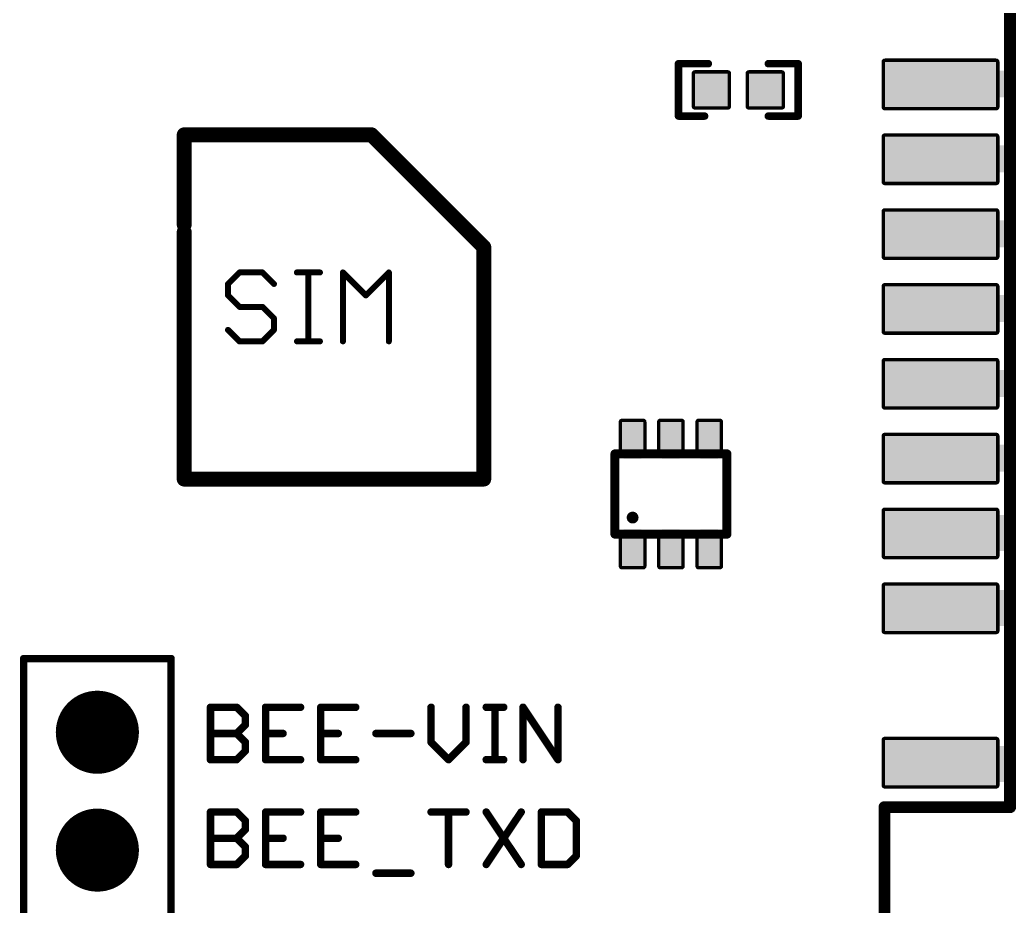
# Model space of a CAD drawing. Extents: x -15 to 107, y -79 to 1.
# Drawn here: x 60.21 to 77.1, y -34.81 to -19.77 of the extents above; entities that cross this region are included whole.
import ezdxf

# ---------------------------------------------------------------- set-up
doc = ezdxf.new("R2010")
doc.units = 0
for name, color, linetype in [('17', 82, 'CONTINUOUS'), ('21', 253, 'CONTINUOUS'), ('29', 82, 'CONTINUOUS'), ('51', 253, 'CONTINUOUS')]:
    doc.layers.add(name, color=color, linetype=linetype)

# ---------------------------------------------------------------- blocks, each defined once
blk = doc.blocks.new('ROUNDP')
at = {"const_width": 0.5}
blk.add_lwpolyline([(0, -0.25, 1), (0, 0.25, 1), (0, -0.25)], format="xyb", dxfattribs=at)
blk = doc.blocks.new('RECT107290X107290R17')
at = {"const_width": 0.057}
blk.add_lwpolyline([(0.3068, -0.2783), (0.3068, 0.2783, 0.4142), (0.2783, 0.3068), (-0.2783, 0.3068, 0.4142), (-0.3068, 0.2783), (-0.3068, -0.2783, 0.4142), (-0.2783, -0.3068), (0.2783, -0.3068, 0.4142)], format="xyb", close=True, dxfattribs=at)
blk.add_solid([(-0.2925, -0.2925), (0.2925, -0.2925), (-0.2925, 0.2925), (0.2925, 0.2925)])
blk = doc.blocks.new('RECT')
blk.add_solid([(-0.5, -0.5), (0.5, -0.5), (-0.5, 0.5), (0.5, 0.5)])
blk = doc.blocks.new('RECT320256X140800R13')
at = {"const_width": 0.0572}
blk.add_lwpolyline([(0.9722, -0.3828), (0.9722, 0.3828, 0.4142), (0.9436, 0.4114), (-0.9436, 0.4114, 0.4142), (-0.9722, 0.3828), (-0.9722, -0.3828, 0.4142), (-0.9436, -0.4114), (0.9436, -0.4114, 0.4142)], format="xyb", close=True, dxfattribs=at)
blk.add_solid([(-0.9579, -0.3971), (0.9579, -0.3971), (-0.9579, 0.3971), (0.9579, 0.3971)])
blk = doc.blocks.new('RECT75328X105600R24')
at = {"const_width": 0.0565}
blk.add_lwpolyline([(0.2072, -0.2735), (0.2072, 0.2735, 0.4142), (0.1789, 0.3018), (-0.1789, 0.3018, 0.4142), (-0.2072, 0.2735), (-0.2072, -0.2735, 0.4142), (-0.1789, -0.3018), (0.1789, -0.3018, 0.4142)], format="xyb", close=True, dxfattribs=at)
blk.add_solid([(-0.193, -0.2876), (0.193, -0.2876), (-0.193, 0.2876), (0.193, 0.2876)])

msp = doc.modelspace()

# ---------------------------------------------------------------- linework, layer by layer
at = {"layer": '21'}
for points, const_width in [([(76.999, -33.127), (76.999, -19.377)], 0.2032), ([(71.882, -20.5105), (71.374, -20.5105)], 0.127), ([(71.374, -20.5105), (71.374, -21.3995)], 0.127), ([(72.898, -20.5105), (73.406, -20.5105)], 0.127), ([(73.406, -20.5105), (73.406, -21.3995)], 0.127), ([(71.374, -21.3995), (71.8185, -21.3995)], 0.127), ([(73.406, -21.3995), (72.898, -21.3995)], 0.127), ([(62.992, -23.241), (62.992, -21.717)], 0.254), ([(62.992, -21.717), (66.167, -21.717)], 0.254), ([(66.167, -21.717), (68.072, -23.622)], 0.254), ([(62.992, -23.368), (62.992, -27.559)], 0.254), ([(68.072, -23.622), (68.072, -27.559)], 0.254), ([(70.297, -28.494), (70.297, -27.132)], 0.1524), ([(72.197, -27.132), (72.197, -28.494)], 0.1524), ([(62.992, -27.559), (68.072, -27.559)], 0.254), ([(60.2688, -30.6059), (62.7688, -30.6059)], 0.127), ([(60.2688, -51.1059), (60.2688, -30.6059)], 0.127), ([(62.7688, -30.6059), (62.7688, -51.1059)], 0.127), ([(63.4365, -32.3215), (63.4365, -31.4317)], 0.127), ([(63.4365, -31.4317), (63.8814, -31.4317)], 0.127), ([(63.8814, -31.4317), (64.0297, -31.58)], 0.127), ([(64.9652, -31.4317), (64.372, -31.4317)], 0.127), ([(64.372, -31.4317), (64.372, -32.3215)], 0.127), ([(65.9007, -31.4317), (65.3075, -31.4317)], 0.127), ([(65.3075, -31.4317), (65.3075, -32.3215)], 0.127), ([(67.1786, -31.4317), (67.1786, -32.0249)], 0.127), ([(67.7717, -32.0249), (67.7717, -31.4317)], 0.127), ([(68.1141, -31.4317), (68.4107, -31.4317)], 0.127), ([(68.2624, -32.3215), (68.2624, -31.4317)], 0.127), ([(68.7378, -32.3215), (68.7378, -31.4317)], 0.127), ([(68.7378, -31.4317), (69.3309, -32.3215)], 0.127), ([(69.3309, -32.3215), (69.3309, -31.4317)], 0.127), ([(64.0297, -31.58), (64.0297, -31.7283)], 0.127), ([(64.0297, -31.7283), (63.8814, -31.8766)], 0.127), ([(63.4365, -31.8766), (63.8814, -31.8766)], 0.127), ([(63.8814, -31.8766), (64.0297, -32.0249)], 0.127), ([(64.372, -31.8766), (64.6686, -31.8766)], 0.127), ([(65.3075, -31.8766), (65.6041, -31.8766)], 0.127), ([(66.2431, -31.8766), (66.8362, -31.8766)], 0.127), ([(64.0297, -32.0249), (64.0297, -32.1732)], 0.127), ([(67.1786, -32.0249), (67.4752, -32.3215)], 0.127), ([(67.4752, -32.3215), (67.7717, -32.0249)], 0.127), ([(63.8814, -32.3215), (63.4365, -32.3215)], 0.127), ([(64.0297, -32.1732), (63.8814, -32.3215)], 0.127), ([(64.372, -32.3215), (64.9652, -32.3215)], 0.127), ([(65.3075, -32.3215), (65.9007, -32.3215)], 0.127), ([(68.1141, -32.3215), (68.4107, -32.3215)], 0.127), ([(74.869, -35.812), (74.869, -33.127)], 0.2032), ([(74.869, -33.127), (76.999, -33.127)], 0.2032), ([(63.4365, -34.0995), (63.4365, -33.2097)], 0.127), ([(63.4365, -33.2097), (63.8814, -33.2097)], 0.127), ([(63.8814, -33.2097), (64.0297, -33.358)], 0.127), ([(64.9652, -33.2097), (64.372, -33.2097)], 0.127), ([(64.372, -33.2097), (64.372, -34.0995)], 0.127), ([(65.9007, -33.2097), (65.3075, -33.2097)], 0.127), ([(65.3075, -33.2097), (65.3075, -34.0995)], 0.127), ([(67.1786, -33.2097), (67.7717, -33.2097)], 0.127), ([(67.4752, -34.0995), (67.4752, -33.2097)], 0.127), ([(68.1141, -33.2097), (68.7073, -34.0995)], 0.127), ([(68.7073, -33.2097), (68.1141, -34.0995)], 0.127), ([(69.0496, -33.2097), (69.0496, -34.0995)], 0.127), ([(69.4945, -33.2097), (69.0496, -33.2097)], 0.127), ([(69.6428, -33.358), (69.4945, -33.2097)], 0.127), ([(64.0297, -33.5063), (63.8814, -33.6546)], 0.127), ([(64.0297, -33.358), (64.0297, -33.5063)], 0.127), ([(69.6428, -33.9512), (69.6428, -33.358)], 0.127), ([(63.4365, -33.6546), (63.8814, -33.6546)], 0.127), ([(63.8814, -33.6546), (64.0297, -33.8029)], 0.127), ([(64.372, -33.6546), (64.6686, -33.6546)], 0.127), ([(65.3075, -33.6546), (65.6041, -33.6546)], 0.127), ([(64.0297, -33.8029), (64.0297, -33.9512)], 0.127), ([(64.0297, -33.9512), (63.8814, -34.0995)], 0.127), ([(69.4945, -34.0995), (69.6428, -33.9512)], 0.127), ([(63.8814, -34.0995), (63.4365, -34.0995)], 0.127), ([(64.372, -34.0995), (64.9652, -34.0995)], 0.127), ([(65.3075, -34.0995), (65.9007, -34.0995)], 0.127), ([(69.0496, -34.0995), (69.4945, -34.0995)], 0.127), ([(66.2431, -34.2478), (66.8362, -34.2478)], 0.127)]:
    msp.add_lwpolyline(points, dxfattribs=dict(at, const_width=const_width))
for points, const_width in [([(71.4058, -20.5105, 1), (71.3423, -20.5105)], 0.0635), ([(71.374, -20.4788, 1), (71.374, -20.5422)], 0.0635), ([(71.882, -20.5422, 1), (71.882, -20.4788)], 0.0635), ([(72.898, -20.4788, 1), (72.898, -20.5422)], 0.0635), ([(73.4378, -20.5105, 1), (73.3743, -20.5105)], 0.0635), ([(73.406, -20.5422, 1), (73.406, -20.4788)], 0.0635), ([(71.374, -21.3678, 1), (71.374, -21.4312)], 0.0635), ([(71.3423, -21.3995, 1), (71.4058, -21.3995)], 0.0635), ([(71.8185, -21.4312, 1), (71.8185, -21.3678)], 0.0635), ([(72.898, -21.3678, 1), (72.898, -21.4312)], 0.0635), ([(73.3743, -21.3995, 1), (73.4378, -21.3995)], 0.0635), ([(73.406, -21.4312, 1), (73.406, -21.3678)], 0.0635), ([(63.0555, -21.717, 1), (62.9285, -21.717)], 0.127), ([(62.992, -21.6535, 1), (62.992, -21.7805)], 0.127), ([(66.2119, -21.6721, 1), (66.1221, -21.7619)], 0.127), ([(66.167, -21.7805, 1), (66.167, -21.6535)], 0.127), ([(62.9285, -23.241, 1), (63.0555, -23.241)], 0.127), ([(63.0555, -23.368, 1), (62.9285, -23.368)], 0.127), ([(68.1355, -23.622, 1), (68.0085, -23.622)], 0.127), ([(68.0271, -23.6669, 1), (68.1169, -23.5771)], 0.127), ([(70.3351, -27.132, 1), (70.2589, -27.132)], 0.0762), ([(72.2351, -27.132, 1), (72.1589, -27.132)], 0.0762), ([(62.992, -27.4955, 1), (62.992, -27.6225)], 0.127), ([(62.9285, -27.559, 1), (63.0555, -27.559)], 0.127), ([(68.0085, -27.559, 1), (68.1355, -27.559)], 0.127), ([(68.072, -27.6225, 1), (68.072, -27.4955)], 0.127), ([(70.597, -28.263, 1), (70.597, -28.163, 1), (70.597, -28.263)], 0.1), ([(70.2589, -28.494, 1), (70.3351, -28.494)], 0.0762), ([(72.1589, -28.494, 1), (72.2351, -28.494)], 0.0762), ([(60.3006, -30.6059, 1), (60.2371, -30.6059)], 0.0635), ([(60.2688, -30.5742, 1), (60.2688, -30.6377)], 0.0635), ([(62.8006, -30.6059, 1), (62.7371, -30.6059)], 0.0635), ([(62.7688, -30.6377, 1), (62.7688, -30.5742)], 0.0635), ([(63.4683, -31.4317, 1), (63.4047, -31.4317)], 0.0635), ([(63.4365, -31.4, 1), (63.4365, -31.4635)], 0.0635), ([(63.9038, -31.4093, 1), (63.8589, -31.4542)], 0.0635), ([(63.8814, -31.4635, 1), (63.8814, -31.4)], 0.0635), ([(64.372, -31.4, 1), (64.372, -31.4635)], 0.0635), ([(64.4038, -31.4317, 1), (64.3403, -31.4317)], 0.0635), ([(64.9652, -31.4635, 1), (64.9652, -31.4)], 0.0635), ([(65.3075, -31.4, 1), (65.3075, -31.4635)], 0.0635), ([(65.3393, -31.4317, 1), (65.2758, -31.4317)], 0.0635), ([(65.9007, -31.4635, 1), (65.9007, -31.4)], 0.0635), ([(67.2103, -31.4317, 1), (67.1468, -31.4317)], 0.0635), ([(67.8035, -31.4317, 1), (67.74, -31.4317)], 0.0635), ([(68.1141, -31.4, 1), (68.1141, -31.4635)], 0.0635), ([(68.2941, -31.4317, 1), (68.2306, -31.4317)], 0.0635), ([(68.4107, -31.4635, 1), (68.4107, -31.4)], 0.0635), ([(68.7695, -31.4317, 1), (68.706, -31.4317)], 0.0635), ([(68.7642, -31.4141, 1), (68.7114, -31.4494)], 0.0635), ([(69.3627, -31.4317, 1), (69.2992, -31.4317)], 0.0635), ([(64.0614, -31.58, 1), (63.9979, -31.58)], 0.0635), ([(64.0072, -31.6025, 1), (64.0521, -31.5576)], 0.0635), ([(63.9979, -31.7283, 1), (64.0614, -31.7283)], 0.0635), ([(64.0521, -31.7508, 1), (64.0072, -31.7059)], 0.0635), ([(63.4365, -31.8449, 1), (63.4365, -31.9084)], 0.0635), ([(63.9038, -31.8542, 1), (63.8589, -31.8991)], 0.0635), ([(63.8589, -31.8542, 1), (63.9038, -31.8991)], 0.0635), ([(63.8814, -31.9084, 1), (63.8814, -31.8449)], 0.0635), ([(64.372, -31.8449, 1), (64.372, -31.9084)], 0.0635), ([(64.6686, -31.9084, 1), (64.6686, -31.8449)], 0.0635), ([(65.3075, -31.8449, 1), (65.3075, -31.9084)], 0.0635), ([(65.6041, -31.9084, 1), (65.6041, -31.8449)], 0.0635), ([(66.2431, -31.8449, 1), (66.2431, -31.9084)], 0.0635), ([(66.8362, -31.9084, 1), (66.8362, -31.8449)], 0.0635), ([(64.0614, -32.0249, 1), (63.9979, -32.0249)], 0.0635), ([(64.0072, -32.0474, 1), (64.0521, -32.0025)], 0.0635), ([(67.1468, -32.0249, 1), (67.2103, -32.0249)], 0.0635), ([(67.201, -32.0025, 1), (67.1561, -32.0474)], 0.0635), ([(67.74, -32.0249, 1), (67.8035, -32.0249)], 0.0635), ([(67.7942, -32.0474, 1), (67.7493, -32.0025)], 0.0635), ([(63.4365, -32.2897, 1), (63.4365, -32.3533)], 0.0635), ([(63.8589, -32.299, 1), (63.9038, -32.344)], 0.0635), ([(63.8814, -32.3533, 1), (63.8814, -32.2897)], 0.0635), ([(63.9979, -32.1732, 1), (64.0614, -32.1732)], 0.0635), ([(64.0521, -32.1957, 1), (64.0072, -32.1508)], 0.0635), ([(64.372, -32.2897, 1), (64.372, -32.3533)], 0.0635), ([(64.9652, -32.3533, 1), (64.9652, -32.2897)], 0.0635), ([(65.3075, -32.2897, 1), (65.3075, -32.3533)], 0.0635), ([(65.9007, -32.3533, 1), (65.9007, -32.2897)], 0.0635), ([(67.4527, -32.299, 1), (67.4976, -32.344)], 0.0635), ([(67.4527, -32.344, 1), (67.4976, -32.299)], 0.0635), ([(68.1141, -32.2897, 1), (68.1141, -32.3533)], 0.0635), ([(68.4107, -32.3533, 1), (68.4107, -32.2897)], 0.0635), ([(63.4047, -32.3215, 1), (63.4683, -32.3215)], 0.0635), ([(64.3403, -32.3215, 1), (64.4038, -32.3215)], 0.0635), ([(65.2758, -32.3215, 1), (65.3393, -32.3215)], 0.0635), ([(68.2306, -32.3215, 1), (68.2941, -32.3215)], 0.0635), ([(68.706, -32.3215, 1), (68.7695, -32.3215)], 0.0635), ([(69.2992, -32.3215, 1), (69.3627, -32.3215)], 0.0635), ([(69.3045, -32.3391, 1), (69.3574, -32.3039)], 0.0635), ([(74.9198, -33.127, 1), (74.8182, -33.127)], 0.1016), ([(74.869, -33.0762, 1), (74.869, -33.1778)], 0.1016), ([(76.9482, -33.127, 1), (77.0498, -33.127)], 0.1016), ([(76.999, -33.1778, 1), (76.999, -33.0762)], 0.1016), ([(63.4683, -33.2097, 1), (63.4047, -33.2097)], 0.0635), ([(63.4365, -33.178, 1), (63.4365, -33.2415)], 0.0635), ([(63.9038, -33.1873, 1), (63.8589, -33.2322)], 0.0635), ([(63.8814, -33.2415, 1), (63.8814, -33.178)], 0.0635), ([(64.372, -33.178, 1), (64.372, -33.2415)], 0.0635), ([(64.4038, -33.2097, 1), (64.3403, -33.2097)], 0.0635), ([(64.9652, -33.2415, 1), (64.9652, -33.178)], 0.0635), ([(65.3075, -33.178, 1), (65.3075, -33.2415)], 0.0635), ([(65.3393, -33.2097, 1), (65.2758, -33.2097)], 0.0635), ([(65.9007, -33.2415, 1), (65.9007, -33.178)], 0.0635), ([(67.1786, -33.178, 1), (67.1786, -33.2415)], 0.0635), ([(67.5069, -33.2097, 1), (67.4434, -33.2097)], 0.0635), ([(67.7717, -33.2415, 1), (67.7717, -33.178)], 0.0635), ([(68.1405, -33.1921, 1), (68.0877, -33.2274)], 0.0635), ([(68.7337, -33.2274, 1), (68.6808, -33.1921)], 0.0635), ([(69.0814, -33.2097, 1), (69.0179, -33.2097)], 0.0635), ([(69.0496, -33.178, 1), (69.0496, -33.2415)], 0.0635), ([(69.5169, -33.1873, 1), (69.472, -33.2322)], 0.0635), ([(69.4945, -33.2415, 1), (69.4945, -33.178)], 0.0635), ([(64.0614, -33.358, 1), (63.9979, -33.358)], 0.0635), ([(64.0072, -33.3805, 1), (64.0521, -33.3356)], 0.0635), ([(64.0521, -33.5288, 1), (64.0072, -33.4839)], 0.0635), ([(69.6745, -33.358, 1), (69.611, -33.358)], 0.0635), ([(69.6203, -33.3805, 1), (69.6652, -33.3356)], 0.0635), ([(63.4365, -33.6229, 1), (63.4365, -33.6864)], 0.0635), ([(63.9038, -33.6322, 1), (63.8589, -33.6771)], 0.0635), ([(63.8589, -33.6322, 1), (63.9038, -33.6771)], 0.0635), ([(63.8814, -33.6864, 1), (63.8814, -33.6229)], 0.0635), ([(63.9979, -33.5063, 1), (64.0614, -33.5063)], 0.0635), ([(64.372, -33.6229, 1), (64.372, -33.6864)], 0.0635), ([(64.6686, -33.6864, 1), (64.6686, -33.6229)], 0.0635), ([(65.3075, -33.6229, 1), (65.3075, -33.6864)], 0.0635), ([(65.6041, -33.6864, 1), (65.6041, -33.6229)], 0.0635), ([(64.0614, -33.8029, 1), (63.9979, -33.8029)], 0.0635), ([(64.0072, -33.8254, 1), (64.0521, -33.7805)], 0.0635), ([(63.9979, -33.9512, 1), (64.0614, -33.9512)], 0.0635), ([(64.0521, -33.9737, 1), (64.0072, -33.9288)], 0.0635), ([(69.611, -33.9512, 1), (69.6745, -33.9512)], 0.0635), ([(69.6652, -33.9737, 1), (69.6203, -33.9288)], 0.0635), ([(63.4047, -34.0995, 1), (63.4683, -34.0995)], 0.0635), ([(63.4365, -34.0677, 1), (63.4365, -34.1313)], 0.0635), ([(63.8589, -34.077, 1), (63.9038, -34.122)], 0.0635), ([(63.8814, -34.1313, 1), (63.8814, -34.0677)], 0.0635), ([(64.372, -34.0677, 1), (64.372, -34.1313)], 0.0635), ([(64.3403, -34.0995, 1), (64.4038, -34.0995)], 0.0635), ([(64.9652, -34.1313, 1), (64.9652, -34.0677)], 0.0635), ([(65.3075, -34.0677, 1), (65.3075, -34.1313)], 0.0635), ([(65.2758, -34.0995, 1), (65.3393, -34.0995)], 0.0635), ([(65.9007, -34.1313, 1), (65.9007, -34.0677)], 0.0635), ([(67.4434, -34.0995, 1), (67.5069, -34.0995)], 0.0635), ([(68.0877, -34.0819, 1), (68.1405, -34.1171)], 0.0635), ([(68.6808, -34.1171, 1), (68.7337, -34.0819)], 0.0635), ([(69.0496, -34.0677, 1), (69.0496, -34.1313)], 0.0635), ([(69.0179, -34.0995, 1), (69.0814, -34.0995)], 0.0635), ([(69.472, -34.077, 1), (69.5169, -34.122)], 0.0635), ([(69.4945, -34.1313, 1), (69.4945, -34.0677)], 0.0635), ([(66.2431, -34.216, 1), (66.2431, -34.2795)], 0.0635), ([(66.8362, -34.2795, 1), (66.8362, -34.216)], 0.0635)]:
    msp.add_lwpolyline(points, format="xyb", dxfattribs=dict(at, const_width=const_width))
at = {"layer": '51'}
for points, const_width in [([(63.9293, -24.0528), (63.7344, -24.2477)], 0.1016), ([(64.3191, -24.0528), (63.9293, -24.0528)], 0.1016), ([(64.514, -24.2477), (64.3191, -24.0528)], 0.1016), ([(64.9038, -24.0528), (65.2936, -24.0528)], 0.1016), ([(65.0987, -25.2222), (65.0987, -24.0528)], 0.1016), ([(65.6834, -25.2222), (65.6834, -24.0528)], 0.1016), ([(65.6834, -24.0528), (66.0732, -24.4426)], 0.1016), ([(66.0732, -24.4426), (66.463, -24.0528)], 0.1016), ([(66.463, -24.0528), (66.463, -25.2222)], 0.1016), ([(63.7344, -24.2477), (63.7344, -24.4426)], 0.1016), ([(63.7344, -24.4426), (63.9293, -24.6375)], 0.1016), ([(63.9293, -24.6375), (64.3191, -24.6375)], 0.1016), ([(64.3191, -24.6375), (64.514, -24.8324)], 0.1016), ([(64.514, -24.8324), (64.514, -25.0273)], 0.1016), ([(63.9293, -25.2222), (63.7344, -25.0273)], 0.1016), ([(64.514, -25.0273), (64.3191, -25.2222)], 0.1016), ([(64.3191, -25.2222), (63.9293, -25.2222)], 0.1016), ([(64.9038, -25.2222), (65.2936, -25.2222)], 0.1016), ([(70.324, -27.132), (72.169, -27.132)], 0.1524), ([(72.169, -28.494), (70.324, -28.494)], 0.1524)]:
    msp.add_lwpolyline(points, dxfattribs=dict(at, const_width=const_width))
for points, const_width in [([(63.9293, -24.0274, 1), (63.9293, -24.0782)], 0.0508), ([(63.9473, -24.0708, 1), (63.9113, -24.0348)], 0.0508), ([(64.3371, -24.0348, 1), (64.3011, -24.0708)], 0.0508), ([(64.3191, -24.0782, 1), (64.3191, -24.0274)], 0.0508), ([(64.9038, -24.0274, 1), (64.9038, -24.0782)], 0.0508), ([(65.1241, -24.0528, 1), (65.0733, -24.0528)], 0.0508), ([(65.2936, -24.0782, 1), (65.2936, -24.0274)], 0.0508), ([(65.7014, -24.0348, 1), (65.6654, -24.0708)], 0.0508), ([(65.7088, -24.0528, 1), (65.658, -24.0528)], 0.0508), ([(66.4884, -24.0528, 1), (66.4376, -24.0528)], 0.0508), ([(66.481, -24.0708, 1), (66.445, -24.0348)], 0.0508), ([(63.7164, -24.2297, 1), (63.7524, -24.2657)], 0.0508), ([(63.7598, -24.2477, 1), (63.709, -24.2477)], 0.0508), ([(64.496, -24.2657, 1), (64.532, -24.2297)], 0.0508), ([(63.7524, -24.4246, 1), (63.7164, -24.4606)], 0.0508), ([(63.709, -24.4426, 1), (63.7598, -24.4426)], 0.0508), ([(66.0552, -24.4246, 1), (66.0912, -24.4606)], 0.0508), ([(66.0552, -24.4606, 1), (66.0912, -24.4246)], 0.0508), ([(63.9293, -24.6121, 1), (63.9293, -24.6629)], 0.0508), ([(63.9113, -24.6555, 1), (63.9473, -24.6195)], 0.0508), ([(64.3371, -24.6195, 1), (64.3011, -24.6555)], 0.0508), ([(64.3191, -24.6629, 1), (64.3191, -24.6121)], 0.0508), ([(64.5394, -24.8324, 1), (64.4886, -24.8324)], 0.0508), ([(64.496, -24.8504, 1), (64.532, -24.8144)], 0.0508), ([(63.7524, -25.0093, 1), (63.7164, -25.0453)], 0.0508), ([(64.4886, -25.0273, 1), (64.5394, -25.0273)], 0.0508), ([(64.532, -25.0453, 1), (64.496, -25.0093)], 0.0508), ([(63.9293, -25.1968, 1), (63.9293, -25.2476)], 0.0508), ([(64.3191, -25.2476, 1), (64.3191, -25.1968)], 0.0508), ([(64.9038, -25.1968, 1), (64.9038, -25.2476)], 0.0508), ([(65.2936, -25.2476, 1), (65.2936, -25.1968)], 0.0508), ([(63.9113, -25.2402, 1), (63.9473, -25.2042)], 0.0508), ([(64.3011, -25.2042, 1), (64.3371, -25.2402)], 0.0508), ([(65.0733, -25.2222, 1), (65.1241, -25.2222)], 0.0508), ([(65.658, -25.2222, 1), (65.7088, -25.2222)], 0.0508), ([(66.4376, -25.2222, 1), (66.4884, -25.2222)], 0.0508), ([(70.324, -27.0939, 1), (70.324, -27.1701)], 0.0762), ([(72.169, -27.1701, 1), (72.169, -27.0939)], 0.0762), ([(70.324, -28.4559, 1), (70.324, -28.5321)], 0.0762), ([(72.169, -28.5321, 1), (72.169, -28.4559)], 0.0762)]:
    msp.add_lwpolyline(points, format="xyb", dxfattribs=dict(at, const_width=const_width))

# ---------------------------------------------------------------- block references
at = {"layer": '17', "xscale": 1.308, "yscale": 1.308}
for p in [(61.5188, -31.8559), (61.5188, -31.8559), (61.5188, -33.8559), (61.5188, -33.8559)]:
    msp.add_blockref('ROUNDP', p, dxfattribs=at)
at = {"layer": '29'}
for name, p in [('RECT320256X140800R13', (75.819, -20.862)), ('RECT107290X107290R17', (71.9328, -20.955)), ('RECT107290X107290R17', (72.8472, -20.955)), ('RECT320256X140800R13', (75.819, -22.132)), ('RECT320256X140800R13', (75.819, -23.402)), ('RECT320256X140800R13', (75.819, -24.672)), ('RECT320256X140800R13', (75.819, -25.942)), ('RECT75328X105600R24', (70.597, -26.863)), ('RECT75328X105600R24', (71.247, -26.863)), ('RECT75328X105600R24', (71.897, -26.863)), ('RECT320256X140800R13', (75.819, -27.212)), ('RECT320256X140800R13', (75.819, -28.482)), ('RECT75328X105600R24', (70.597, -28.763)), ('RECT75328X105600R24', (71.247, -28.763)), ('RECT75328X105600R24', (71.897, -28.763)), ('RECT320256X140800R13', (75.819, -29.752)), ('RECT320256X140800R13', (75.819, -32.372))]:
    msp.add_blockref(name, p, dxfattribs=at)
at = {"layer": '29', "xscale": 1.4096, "yscale": 1.4096}
for p in [(61.5188, -31.8559), (61.5188, -33.8559)]:
    msp.add_blockref('ROUNDP', p, dxfattribs=at)
at = {"layer": '51'}
for p, xscale, yscale in [((75.677, -20.8675), 0.9928, 0.6858), ((76.4931, -20.8552), 0.8394, 0.4572), ((75.652, -22.1375), 0.9928, 0.6858), ((76.4931, -22.1252), 0.8394, 0.4572), ((75.652, -23.4075), 0.9928, 0.6858), ((76.4931, -23.3952), 0.8394, 0.4572), ((75.652, -24.6775), 0.9928, 0.6858), ((76.4931, -24.6652), 0.8394, 0.4572), ((75.652, -25.9475), 0.9928, 0.6858), ((76.4931, -25.9352), 0.8394, 0.4572), ((70.597, -27.013), 0.3, 0.4), ((71.247, -27.013), 0.3, 0.4), ((71.897, -27.013), 0.3, 0.4), ((75.652, -27.2175), 0.9928, 0.6858), ((76.4931, -27.2052), 0.8394, 0.4572), ((76.015, -28.4752), 1.818, 0.6096), ((70.597, -28.613), 0.3, 0.4), ((71.247, -28.613), 0.3, 0.4), ((71.897, -28.613), 0.3, 0.4), ((76.015, -29.7452), 1.818, 0.6096), ((76.015, -32.3952), 1.818, 0.6096)]:
    msp.add_blockref('RECT', p, dxfattribs=dict(at, xscale=xscale, yscale=yscale))

doc.saveas('drawing.dxf')
